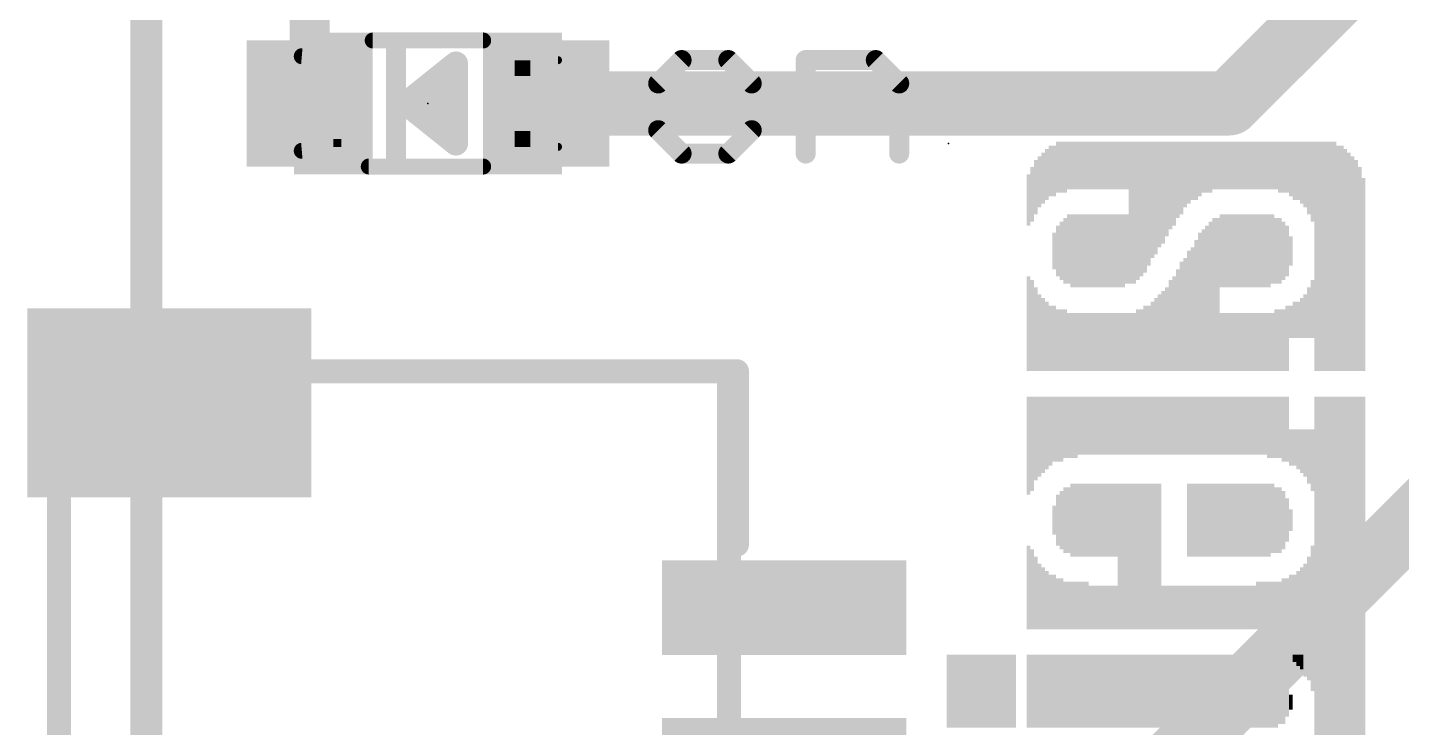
# Model space of a CAD drawing. Extents: x -8.6 to 41.9, y -5.2 to 49.8.
# Drawn here: x 0.25 to 8.97, y 19.15 to 23.6 of the extents above; entities that cross this region are included whole.
import ezdxf

# ---------------------------------------------------------------- set-up
doc = ezdxf.new("R2010")
doc.units = 0
for name, color, linetype in [('1', 12, 'CONTINUOUS'), ('21', 40, 'CONTINUOUS'), ('22', 6, 'CONTINUOUS'), ('23', 40, 'CONTINUOUS'), ('51', 253, 'CONTINUOUS')]:
    doc.layers.add(name, color=color, linetype=linetype)

# ---------------------------------------------------------------- blocks, each defined once
blk = doc.blocks.new('RECT')
blk.add_solid([(-0.5, -0.5), (0.5, -0.5), (-0.5, 0.5), (0.5, 0.5)])

msp = doc.modelspace()

# ---------------------------------------------------------------- linework, layer by layer
at = {"layer": '1'}
for points, const_width in [([(7.874, 23.114), (10.094, 25.334)], 0.4064), ([(2.044, 24.284), (2.044, 23.114)], 0.254), ([(3.544, 23.114), (7.874, 23.114)], 0.4064), ([(7.485, 18.915), (9.652, 21.082)], 0.4064)]:
    msp.add_lwpolyline(points, dxfattribs=dict(at, const_width=const_width))
for points, const_width in [([(3.544, 23.2156, 1), (3.544, 23.0124)], 0.2032), ([(7.8022, 23.1858, 1), (7.9458, 23.0422)], 0.2032), ([(7.874, 23.0124, 1), (7.874, 23.2156)], 0.2032), ([(1.9805, 23.114, 1), (2.1075, 23.114)], 0.127)]:
    msp.add_lwpolyline(points, format="xyb", dxfattribs=dict(at, const_width=const_width))
at = {"layer": '21'}
for points, const_width in [([(2.9956, 23.3382, 1), (2.948, 23.3978)], 0.0762), ([(4.4028, 23.4214, 1), (4.4028, 23.3579)], 0.0635), ([(4.4252, 23.3672, 1), (4.3803, 23.4121)], 0.0635), ([(4.7218, 23.4121, 1), (4.6769, 23.3672)], 0.0635), ([(4.6994, 23.3579, 1), (4.6994, 23.4214)], 0.0635), ([(5.2218, 23.3897, 1), (5.1583, 23.3897)], 0.0635), ([(5.19, 23.4214, 1), (5.19, 23.3579)], 0.0635), ([(5.6573, 23.4121, 1), (5.6124, 23.3672)], 0.0635), ([(5.6349, 23.3579, 1), (5.6349, 23.4214)], 0.0635), ([(2.9083, 23.3553, 1), (2.9083, 23.2791)], 0.0762), ([(3.0099, 23.368, 1), (2.9337, 23.368)], 0.0762), ([(2.9718, 23.2791, 1), (2.9718, 23.3553)], 0.0762), ([(4.232, 23.2638, 1), (4.277, 23.2189)], 0.0635), ([(4.2862, 23.2414, 1), (4.2228, 23.2414)], 0.0635), ([(4.8794, 23.2414, 1), (4.8159, 23.2414)], 0.0635), ([(4.8252, 23.2189, 1), (4.8701, 23.2638)], 0.0635), ([(5.8149, 23.2414, 1), (5.7514, 23.2414)], 0.0635), ([(5.7607, 23.2189, 1), (5.8056, 23.2638)], 0.0635), ([(2.6781, 23.1438, 1), (2.6305, 23.0842)], 0.0762), ([(2.7178, 23.2029, 1), (2.7178, 23.1267)], 0.0762), ([(2.9718, 23.1267, 1), (2.9718, 23.2029)], 0.0762), ([(2.6305, 23.1438, 1), (2.6781, 23.0842)], 0.0762), ([(2.7813, 23.0505, 1), (2.7813, 22.9743)], 0.0762), ([(2.9718, 22.9743, 1), (2.9718, 23.0505)], 0.0762), ([(2.948, 22.8302, 1), (2.9956, 22.8898)], 0.0762), ([(4.277, 22.9672, 1), (4.232, 22.9223)], 0.0635), ([(4.2228, 22.9448, 1), (4.2862, 22.9448)], 0.0635), ([(4.8159, 22.9448, 1), (4.8794, 22.9448)], 0.0635), ([(4.8701, 22.9223, 1), (4.8252, 22.9672)], 0.0635), ([(2.9337, 22.86, 1), (3.0099, 22.86)], 0.0762), ([(4.4028, 22.8283, 1), (4.4028, 22.7648)], 0.0635), ([(4.3803, 22.774, 1), (4.4252, 22.819)], 0.0635), ([(4.6769, 22.819, 1), (4.7218, 22.774)], 0.0635), ([(4.6994, 22.7648, 1), (4.6994, 22.8283)], 0.0635), ([(5.1583, 22.7965, 1), (5.2218, 22.7965)], 0.0635), ([(5.7514, 22.7965, 1), (5.8149, 22.7965)], 0.0635), ([(2.154, 21.4531, 1), (2.154, 21.3769)], 0.0762), ([(4.7921, 21.415, 1), (4.7159, 21.415)], 0.0762), ([(4.754, 21.3769, 1), (4.754, 21.4531)], 0.0762), ([(0.4921, 20.515, 1), (0.4159, 20.515)], 0.0762), ([(4.7159, 20.315, 1), (4.7921, 20.315)], 0.0762)]:
    msp.add_lwpolyline(points, format="xyb", dxfattribs=dict(at, const_width=const_width))
for points, const_width in [([(4.4028, 23.3897), (4.2545, 23.2414)], 0.127), ([(4.6994, 23.3897), (4.4028, 23.3897)], 0.127), ([(4.8477, 23.2414), (4.6994, 23.3897)], 0.127), ([(5.19, 22.7965), (5.19, 23.3897)], 0.127), ([(5.19, 23.3897), (5.6349, 23.3897)], 0.127), ([(5.6349, 23.3897), (5.7832, 23.2414)], 0.127), ([(2.9718, 23.368), (2.6543, 23.114)], 0.1524), ([(2.9083, 23.3172), (2.9718, 23.3172)], 0.1524), ([(2.9718, 22.86), (2.9718, 23.368)], 0.1524), ([(4.2545, 23.2414), (4.2545, 22.9448)], 0.127), ([(4.8477, 22.9448), (4.8477, 23.2414)], 0.127), ([(5.7832, 23.2414), (5.7832, 22.7965)], 0.127), ([(2.6543, 23.114), (2.9718, 22.86)], 0.1524), ([(2.7178, 23.1648), (2.9718, 23.1648)], 0.1524), ([(2.7813, 23.0124), (2.9718, 23.0124)], 0.1524), ([(4.2545, 22.9448), (4.4028, 22.7965)], 0.127), ([(4.6994, 22.7965), (4.8477, 22.9448)], 0.127), ([(4.4028, 22.7965), (4.6994, 22.7965)], 0.127), ([(2.154, 21.415), (4.754, 21.415)], 0.1524), ([(4.754, 21.415), (4.754, 20.315)], 0.1524), ([(0.454, 20.515), (0.454, 16.315)], 0.1524)]:
    msp.add_lwpolyline(points, dxfattribs=dict(at, const_width=const_width))
at = {"layer": '22', "const_width": 0.2032}
msp.add_lwpolyline([(1.007, 36.919), (1.007, 0.419)], dxfattribs=at)
at = {"layer": '23'}
for p in [(2.794, 23.114), (6.096, 22.86)]:
    msp.add_point(p, dxfattribs=at)
at = {"layer": '51'}
for points, const_width in [([(2.444, 23.514), (3.144, 23.514)], 0.1016), ([(2.419, 22.714), (3.144, 22.714)], 0.1016), ([(0.454, 21.415), (4.704, 21.415)], 0.1524), ([(0.454, 15.315), (0.454, 21.415)], 0.1524), ([(4.704, 21.415), (4.704, 15.315)], 0.1524)]:
    msp.add_lwpolyline(points, dxfattribs=dict(at, const_width=const_width))
for points, const_width in [([(2.444, 23.5394, 1), (2.444, 23.4886)], 0.0508), ([(3.144, 23.4886, 1), (3.144, 23.5394)], 0.0508), ([(1.994, 22.814, 0.9168), (1.994, 23.414)], 0.1016), ([(1.9962, 23.4393, 1), (1.9918, 23.3887)], 0.0508), ([(3.619, 23.389, 1), (3.619, 22.839)], 0.0508), ([(3.619, 23.3763, 1), (3.619, 23.4017)], 0.0254), ([(1.9918, 22.8393, 1), (1.9962, 22.7887)], 0.0508), ([(2.169, 22.689, 1), (2.169, 22.839, 1), (2.169, 22.689)], 0.0508), ([(3.619, 22.8263, 1), (3.619, 22.8517)], 0.0254), ([(2.419, 22.7394, 1), (2.419, 22.6886)], 0.0508), ([(3.144, 22.6886, 1), (3.144, 22.7394)], 0.0508), ([(0.454, 21.4531, 1), (0.454, 21.3769)], 0.0762), ([(0.4921, 21.415, 1), (0.4159, 21.415)], 0.0762), ([(4.7421, 21.415, 1), (4.6659, 21.415)], 0.0762), ([(4.704, 21.3769, 1), (4.704, 21.4531)], 0.0762)]:
    msp.add_lwpolyline(points, format="xyb", dxfattribs=dict(at, const_width=const_width))

# ---------------------------------------------------------------- block references
at = {"layer": '1', "xscale": 0.8, "yscale": 0.8, "rotation": 90}
for p in [(2.044, 23.114), (3.544, 23.114)]:
    msp.add_blockref('RECT', p, dxfattribs=at)
at = {"layer": '1'}
for p, xscale, yscale in [((1.154, 21.215), 1.8, 1.2), ((5.054, 19.915), 1.55, 0.6), ((5.054, 18.915), 1.55, 0.6)]:
    msp.add_blockref('RECT', p, dxfattribs=dict(at, xscale=xscale, yscale=yscale))
at = {"layer": '21'}
for p, xscale, yscale, rotation in [((2.5908, 23.114), 0.762, 0.127, 90), ((6.7426, 22.686), 0.3226, 0.0231, 270), ((6.7657, 22.686), 0.3226, 0.0231, 270), ((6.7888, 22.7101), 0.3251, 0.0231, 270), ((6.8119, 22.7101), 0.3251, 0.0231, 270), ((6.835, 22.7101), 0.3251, 0.0231, 270), ((6.858, 22.7216), 0.3023, 0.0229, 270), ((6.881, 22.7216), 0.3023, 0.0231, 270), ((6.9041, 22.7216), 0.3023, 0.0231, 270), ((6.9272, 22.7216), 0.3023, 0.0231, 270), ((6.9503, 22.7216), 0.3023, 0.0231, 270), ((6.9734, 22.7216), 0.3023, 0.0231, 270), ((6.9966, 22.7216), 0.3023, 0.0231, 270), ((7.0197, 22.7216), 0.3023, 0.0231, 270), ((7.0428, 22.7216), 0.3023, 0.0231, 270), ((7.0659, 22.7216), 0.3023, 0.0231, 270), ((7.089, 22.7216), 0.3023, 0.0231, 270), ((7.112, 22.7216), 0.3023, 0.0229, 270), ((7.135, 22.7216), 0.3023, 0.0231, 270), ((7.1581, 22.7216), 0.3023, 0.0231, 270), ((7.1812, 22.7216), 0.3023, 0.0231, 270), ((7.2043, 22.7216), 0.3023, 0.0231, 270), ((7.2274, 22.7216), 0.3023, 0.0231, 270), ((7.2506, 22.4219), 0.9017, 0.0231, 270), ((7.2737, 22.4219), 0.9017, 0.0231, 270), ((7.2968, 22.4333), 0.8788, 0.0231, 270), ((7.3199, 22.4447), 0.856, 0.0231, 270), ((7.343, 22.4561), 0.8331, 0.0231, 270), ((7.366, 22.479), 0.7874, 0.0229, 270), ((7.389, 22.5031), 0.7391, 0.0231, 270), ((7.4121, 22.5146), 0.7163, 0.0231, 270), ((7.4352, 22.5374), 0.6706, 0.0231, 270), ((7.4583, 22.5489), 0.6477, 0.0231, 270), ((7.4814, 22.5717), 0.602, 0.0231, 270), ((7.5046, 22.5946), 0.5563, 0.0231, 270), ((7.5277, 22.606), 0.5334, 0.0231, 270), ((7.5508, 22.6301), 0.4851, 0.0231, 270), ((7.5739, 22.6416), 0.4623, 0.0231, 270), ((7.597, 22.6644), 0.4166, 0.0231, 270), ((7.62, 22.6759), 0.3937, 0.0229, 270), ((7.643, 22.6873), 0.3708, 0.0231, 270), ((7.6661, 22.6873), 0.3708, 0.0231, 270), ((7.6892, 22.6987), 0.348, 0.0231, 270), ((7.7123, 22.7101), 0.3251, 0.0231, 270), ((7.7354, 22.7101), 0.3251, 0.0231, 270), ((7.7586, 22.7101), 0.3251, 0.0231, 270), ((7.7817, 22.7216), 0.3023, 0.0231, 270), ((7.8048, 22.7216), 0.3023, 0.0231, 270), ((7.8279, 22.7216), 0.3023, 0.0231, 270), ((7.851, 22.7216), 0.3023, 0.0231, 270), ((7.874, 22.7216), 0.3023, 0.0229, 270), ((7.897, 22.7216), 0.3023, 0.0231, 270), ((7.9201, 22.7216), 0.3023, 0.0231, 270), ((7.9432, 22.7216), 0.3023, 0.0231, 270), ((7.9663, 22.7216), 0.3023, 0.0231, 270), ((7.9894, 22.7216), 0.3023, 0.0231, 270), ((8.0126, 22.7216), 0.3023, 0.0231, 270), ((8.0357, 22.7216), 0.3023, 0.0231, 270), ((8.0588, 22.7216), 0.3023, 0.0231, 270), ((8.0819, 22.7216), 0.3023, 0.0231, 270), ((8.105, 22.7216), 0.3023, 0.0231, 270), ((8.128, 22.7216), 0.3023, 0.0229, 270), ((8.151, 22.7216), 0.3023, 0.0231, 270), ((8.1741, 22.7216), 0.3023, 0.0231, 270), ((8.1972, 22.7101), 0.3251, 0.0231, 270), ((8.2203, 22.7101), 0.3251, 0.0231, 270), ((8.2434, 22.7101), 0.3251, 0.0231, 270), ((8.2666, 22.6987), 0.348, 0.0231, 270), ((8.2897, 22.6873), 0.3708, 0.0231, 270), ((8.3128, 22.6873), 0.3708, 0.0231, 270), ((8.3359, 22.6759), 0.3937, 0.0231, 270), ((8.359, 22.6644), 0.4166, 0.0231, 270), ((8.382, 22.6416), 0.4623, 0.0229, 270), ((8.405, 22.6187), 0.508, 0.0231, 270), ((8.4281, 22.145), 1.4554, 0.0231, 270), ((8.4512, 22.145), 1.4554, 0.0231, 270), ((8.4743, 22.145), 1.4554, 0.0231, 270), ((8.4974, 22.145), 1.4554, 0.0231, 270), ((8.5206, 22.145), 1.4554, 0.0231, 270), ((8.5437, 22.145), 1.4554, 0.0231, 270), ((8.5668, 22.1323), 1.43, 0.0231, 270), ((8.5899, 22.1323), 1.43, 0.0231, 270), ((6.6501, 22.5831), 0.3454, 0.0231, 270), ((6.6732, 22.6174), 0.3226, 0.0231, 270), ((6.6963, 22.6403), 0.3226, 0.0231, 270), ((6.7194, 22.6632), 0.3226, 0.0231, 270), ((8.613, 22.1209), 1.4072, 0.0231, 270), ((8.636, 22.1094), 1.3843, 0.0229, 270), ((8.659, 22.098), 1.3614, 0.0231, 270), ((8.6821, 22.0866), 1.3386, 0.0231, 270), ((6.604, 22.5019), 0.3251, 0.0229, 270), ((6.627, 22.5374), 0.3454, 0.0231, 270), ((8.7052, 22.0637), 1.2929, 0.0231, 270), ((8.7283, 22.0294), 1.2243, 0.0231, 270), ((6.858, 22.1907), 0.4394, 0.0229, 270), ((6.881, 22.1793), 0.4623, 0.0231, 270), ((6.9041, 22.1793), 0.4623, 0.0231, 270), ((6.9272, 22.1793), 0.4623, 0.0231, 270), ((6.9503, 22.1793), 0.4623, 0.0231, 270), ((6.9734, 22.1793), 0.4623, 0.0231, 270), ((6.9966, 22.1793), 0.4623, 0.0231, 270), ((7.0197, 22.1793), 0.4623, 0.0231, 270), ((7.0428, 22.1793), 0.4623, 0.0231, 270), ((7.0659, 22.1793), 0.4623, 0.0231, 270), ((7.089, 22.1793), 0.4623, 0.0231, 270), ((7.112, 22.1793), 0.4623, 0.0229, 270), ((7.135, 22.1793), 0.4623, 0.0231, 270), ((7.1581, 22.1793), 0.4623, 0.0231, 270), ((7.1812, 22.1793), 0.4623, 0.0231, 270), ((7.2043, 22.1793), 0.4623, 0.0231, 270), ((7.2274, 22.1907), 0.4394, 0.0231, 270), ((7.8279, 22.1793), 0.4623, 0.0231, 270), ((7.851, 22.1793), 0.4623, 0.0231, 270), ((7.874, 22.1793), 0.4623, 0.0229, 270), ((7.897, 22.1793), 0.4623, 0.0231, 270), ((7.9201, 22.1793), 0.4623, 0.0231, 270), ((7.9432, 22.1793), 0.4623, 0.0231, 270), ((7.9663, 22.1793), 0.4623, 0.0231, 270), ((7.9894, 22.1793), 0.4623, 0.0231, 270), ((8.0126, 22.1793), 0.4623, 0.0231, 270), ((8.0357, 22.1793), 0.4623, 0.0231, 270), ((8.0588, 22.1793), 0.4623, 0.0231, 270), ((8.0819, 22.1793), 0.4623, 0.0231, 270), ((8.105, 22.1793), 0.4623, 0.0231, 270), ((8.128, 22.1793), 0.4623, 0.0229, 270), ((8.151, 22.1907), 0.4394, 0.0231, 270), ((6.7888, 22.178), 0.3226, 0.0231, 270), ((6.8119, 22.1793), 0.3708, 0.0231, 270), ((6.835, 22.1793), 0.4166, 0.0231, 270), ((7.7123, 21.8669), 0.8992, 0.0231, 270), ((7.7354, 21.8783), 0.922, 0.0231, 270), ((7.7586, 21.891), 0.9474, 0.0231, 270), ((7.7817, 21.9024), 0.9703, 0.0231, 270), ((7.8048, 21.9024), 0.9703, 0.0231, 270), ((8.1741, 22.1793), 0.4166, 0.0231, 270), ((8.1972, 22.1793), 0.4166, 0.0231, 270), ((8.2203, 22.1793), 0.3708, 0.0231, 270), ((8.2434, 22.178), 0.3226, 0.0231, 270), ((6.7657, 22.178), 0.2311, 0.0231, 270), ((7.6661, 21.8326), 0.8306, 0.0231, 270), ((7.6892, 21.8554), 0.8763, 0.0231, 270), ((8.2666, 22.178), 0.1854, 0.0231, 270), ((7.62, 21.7983), 0.762, 0.0229, 270), ((7.643, 21.8097), 0.7849, 0.0231, 270), ((7.5508, 21.7399), 0.6452, 0.0231, 270), ((7.5739, 21.764), 0.6934, 0.0231, 270), ((7.597, 21.7754), 0.7163, 0.0231, 270), ((6.604, 21.717), 0.5994, 0.0229, 270), ((6.627, 21.7056), 0.5766, 0.0231, 270), ((7.5046, 21.7056), 0.5766, 0.0231, 270), ((7.5277, 21.717), 0.5994, 0.0231, 270), ((8.405, 21.8097), 0.3683, 0.0231, 270), ((6.6501, 21.6827), 0.5309, 0.0231, 270), ((6.6732, 21.6599), 0.4851, 0.0231, 270), ((6.6963, 21.6484), 0.4623, 0.0231, 270), ((7.4121, 21.6484), 0.4623, 0.0231, 270), ((7.4352, 21.6599), 0.4851, 0.0231, 270), ((7.4583, 21.6713), 0.508, 0.0231, 270), ((7.4814, 21.6827), 0.5309, 0.0231, 270), ((8.3359, 21.7526), 0.254, 0.0231, 270), ((8.359, 21.764), 0.2769, 0.0231, 270), ((8.382, 21.7869), 0.3226, 0.0229, 270), ((6.7194, 21.637), 0.4394, 0.0231, 270), ((6.7426, 21.6243), 0.414, 0.0231, 270), ((6.7657, 21.6243), 0.414, 0.0231, 270), ((6.7888, 21.6129), 0.3912, 0.0231, 270), ((6.8119, 21.6129), 0.3912, 0.0231, 270), ((6.835, 21.6129), 0.3912, 0.0231, 270), ((7.2968, 21.6129), 0.3912, 0.0231, 270), ((7.3199, 21.6129), 0.3912, 0.0231, 270), ((7.343, 21.6243), 0.414, 0.0231, 270), ((7.366, 21.6243), 0.414, 0.0229, 270), ((7.389, 21.637), 0.4394, 0.0231, 270), ((8.1741, 21.6129), 0.3912, 0.0231, 270), ((8.1972, 21.6129), 0.3912, 0.0231, 270), ((8.2203, 21.6129), 0.3912, 0.0231, 270), ((8.2434, 21.6243), 0.414, 0.0231, 270), ((8.2666, 21.7284), 0.2057, 0.0231, 270), ((8.2897, 21.7411), 0.2311, 0.0231, 270), ((8.3128, 21.7411), 0.2311, 0.0231, 270), ((6.858, 21.6014), 0.3683, 0.0229, 270), ((6.881, 21.6014), 0.3683, 0.0231, 270), ((6.9041, 21.6014), 0.3683, 0.0231, 270), ((6.9272, 21.6014), 0.3683, 0.0231, 270), ((6.9503, 21.6014), 0.3683, 0.0231, 270), ((6.9734, 21.6014), 0.3683, 0.0231, 270), ((6.9966, 21.6014), 0.3683, 0.0231, 270), ((7.0197, 21.6014), 0.3683, 0.0231, 270), ((7.0428, 21.6014), 0.3683, 0.0231, 270), ((7.0659, 21.6014), 0.3683, 0.0231, 270), ((7.089, 21.6014), 0.3683, 0.0231, 270), ((7.112, 21.6014), 0.3683, 0.0229, 270), ((7.135, 21.6014), 0.3683, 0.0231, 270), ((7.1581, 21.6014), 0.3683, 0.0231, 270), ((7.1812, 21.6014), 0.3683, 0.0231, 270), ((7.2043, 21.6014), 0.3683, 0.0231, 270), ((7.2274, 21.6014), 0.3683, 0.0231, 270), ((7.2506, 21.6014), 0.3683, 0.0231, 270), ((7.2737, 21.6014), 0.3683, 0.0231, 270), ((7.8279, 21.6014), 0.3683, 0.0231, 270), ((7.851, 21.6014), 0.3683, 0.0231, 270), ((7.874, 21.6014), 0.3683, 0.0229, 270), ((7.897, 21.6014), 0.3683, 0.0231, 270), ((7.9201, 21.6014), 0.3683, 0.0231, 270), ((7.9432, 21.6014), 0.3683, 0.0231, 270), ((7.9663, 21.6014), 0.3683, 0.0231, 270), ((7.9894, 21.6014), 0.3683, 0.0231, 270), ((8.0126, 21.6014), 0.3683, 0.0231, 270), ((8.0357, 21.6014), 0.3683, 0.0231, 270), ((8.0588, 21.6014), 0.3683, 0.0231, 270), ((8.0819, 21.6014), 0.3683, 0.0231, 270), ((8.105, 21.6014), 0.3683, 0.0231, 270), ((8.128, 21.6014), 0.3683, 0.0229, 270), ((8.151, 21.6014), 0.3683, 0.0231, 270), ((6.604, 20.9436), 0.6223, 0.0229, 270), ((6.627, 20.955), 0.5994, 0.0231, 270), ((6.6501, 20.9893), 0.5309, 0.0231, 270), ((6.6732, 21.0007), 0.508, 0.0231, 270), ((6.6963, 21.0122), 0.4851, 0.0231, 270), ((6.7194, 21.0236), 0.4623, 0.0231, 270), ((6.7426, 21.035), 0.4394, 0.0231, 270), ((6.7657, 21.0477), 0.414, 0.0231, 270), ((6.7888, 21.0477), 0.414, 0.0231, 270), ((6.8119, 21.0477), 0.414, 0.0231, 270), ((6.835, 21.0591), 0.3912, 0.0231, 270), ((6.858, 21.0591), 0.3912, 0.0229, 270), ((6.881, 21.0591), 0.3912, 0.0231, 270), ((6.9041, 21.0591), 0.3912, 0.0231, 270), ((6.9272, 21.0706), 0.3683, 0.0231, 270), ((6.9503, 21.0706), 0.3683, 0.0231, 270), ((6.9734, 21.0706), 0.3683, 0.0231, 270), ((6.9966, 21.0706), 0.3683, 0.0231, 270), ((7.0197, 21.0706), 0.3683, 0.0231, 270), ((7.0428, 21.0706), 0.3683, 0.0231, 270), ((7.0659, 21.0706), 0.3683, 0.0231, 270), ((7.089, 21.0706), 0.3683, 0.0231, 270), ((7.112, 21.0706), 0.3683, 0.0229, 270), ((7.135, 21.0706), 0.3683, 0.0231, 270), ((7.1581, 21.0706), 0.3683, 0.0231, 270), ((7.1812, 21.0706), 0.3683, 0.0231, 270), ((7.2043, 21.0706), 0.3683, 0.0231, 270), ((7.2274, 21.0706), 0.3683, 0.0231, 270), ((7.2506, 21.0706), 0.3683, 0.0231, 270), ((7.2737, 21.0706), 0.3683, 0.0231, 270), ((7.2968, 21.0706), 0.3683, 0.0231, 270), ((7.3199, 21.0706), 0.3683, 0.0231, 270), ((7.343, 21.0706), 0.3683, 0.0231, 270), ((7.366, 21.0706), 0.3683, 0.0229, 270), ((7.389, 21.0706), 0.3683, 0.0231, 270), ((7.4121, 21.0706), 0.3683, 0.0231, 270), ((7.4352, 21.0706), 0.3683, 0.0231, 270), ((7.4583, 21.0706), 0.3683, 0.0231, 270), ((7.4814, 21.0706), 0.3683, 0.0231, 270), ((7.5046, 21.0706), 0.3683, 0.0231, 270), ((7.5277, 21.0706), 0.3683, 0.0231, 270), ((7.5508, 21.0706), 0.3683, 0.0231, 270), ((7.5739, 21.0706), 0.3683, 0.0231, 270), ((7.597, 21.0706), 0.3683, 0.0231, 270), ((7.62, 21.0706), 0.3683, 0.0229, 270), ((7.643, 21.0706), 0.3683, 0.0231, 270), ((7.6661, 21.0706), 0.3683, 0.0231, 270), ((7.6892, 21.0706), 0.3683, 0.0231, 270), ((7.7123, 21.0706), 0.3683, 0.0231, 270), ((7.7354, 21.0706), 0.3683, 0.0231, 270), ((7.7586, 21.0706), 0.3683, 0.0231, 270), ((7.7817, 21.0706), 0.3683, 0.0231, 270), ((7.8048, 21.0706), 0.3683, 0.0231, 270), ((7.8279, 21.0706), 0.3683, 0.0231, 270), ((7.851, 21.0706), 0.3683, 0.0231, 270), ((7.874, 21.0706), 0.3683, 0.0229, 270), ((7.897, 21.0706), 0.3683, 0.0231, 270), ((7.9201, 21.0706), 0.3683, 0.0231, 270), ((7.9432, 21.0706), 0.3683, 0.0231, 270), ((7.9663, 21.0706), 0.3683, 0.0231, 270), ((7.9894, 21.0706), 0.3683, 0.0231, 270), ((8.0126, 21.0706), 0.3683, 0.0231, 270), ((8.0357, 21.0706), 0.3683, 0.0231, 270), ((8.0588, 21.0706), 0.3683, 0.0231, 270), ((8.0819, 21.0706), 0.3683, 0.0231, 270), ((8.105, 21.0706), 0.3683, 0.0231, 270), ((8.128, 21.0591), 0.3912, 0.0229, 270), ((8.151, 21.0591), 0.3912, 0.0231, 270), ((8.1741, 21.0591), 0.3912, 0.0231, 270), ((8.1972, 21.0591), 0.3912, 0.0231, 270), ((8.2203, 21.0477), 0.414, 0.0231, 270), ((8.2434, 21.0477), 0.414, 0.0231, 270), ((8.4281, 18.495), 5.5194, 0.0231, 270), ((8.4512, 18.495), 5.5194, 0.0231, 270), ((8.4743, 18.495), 5.5194, 0.0231, 270), ((8.4974, 18.495), 5.5194, 0.0231, 270), ((8.5206, 18.495), 5.5194, 0.0231, 270), ((8.5437, 18.5077), 5.494, 0.0231, 270), ((8.5668, 18.5077), 5.494, 0.0231, 270), ((8.5899, 18.5191), 5.4712, 0.0231, 270), ((8.613, 18.5191), 5.4712, 0.0231, 270), ((8.636, 18.5306), 5.4483, 0.0229, 270), ((8.659, 18.542), 5.4254, 0.0231, 270), ((8.6821, 18.5534), 5.4026, 0.0231, 270), ((8.7052, 18.5763), 5.3569, 0.0231, 270), ((8.7283, 18.6106), 5.2883, 0.0231, 270), ((8.2666, 20.9309), 0.2311, 0.0231, 270), ((8.2897, 20.9309), 0.2311, 0.0231, 270), ((8.3128, 20.9194), 0.254, 0.0231, 270), ((8.3359, 20.908), 0.2769, 0.0231, 270), ((8.359, 20.8966), 0.2997, 0.0231, 270), ((8.382, 20.8737), 0.3454, 0.0229, 270), ((8.405, 20.8509), 0.3912, 0.0231, 270), ((6.835, 20.4699), 0.4166, 0.0231, 270), ((6.858, 20.4699), 0.4166, 0.0229, 270), ((6.881, 20.4699), 0.4623, 0.0231, 270), ((6.9041, 20.4699), 0.4623, 0.0231, 270), ((6.9272, 20.4699), 0.4623, 0.0231, 270), ((6.9503, 20.4699), 0.4623, 0.0231, 270), ((6.9734, 20.4699), 0.4623, 0.0231, 270), ((6.9966, 20.4699), 0.4623, 0.0231, 270), ((7.0197, 20.4699), 0.4623, 0.0231, 270), ((7.0428, 20.4699), 0.4623, 0.0231, 270), ((7.0659, 20.4699), 0.4623, 0.0231, 270), ((7.089, 20.4699), 0.4623, 0.0231, 270), ((7.112, 20.4699), 0.4623, 0.0229, 270), ((7.135, 20.4699), 0.4623, 0.0231, 270), ((7.1581, 20.4699), 0.4623, 0.0231, 270), ((7.1812, 20.2387), 0.9246, 0.0231, 270), ((7.2043, 20.2387), 0.9246, 0.0231, 270), ((7.2274, 20.2387), 0.9246, 0.0231, 270), ((7.2506, 20.2387), 0.9246, 0.0231, 270), ((7.2737, 20.2387), 0.9246, 0.0231, 270), ((7.2968, 20.2387), 0.9246, 0.0231, 270), ((7.3199, 20.2387), 0.9246, 0.0231, 270), ((7.343, 20.2387), 0.9246, 0.0231, 270), ((7.366, 20.2387), 0.9246, 0.0229, 270), ((7.389, 20.2387), 0.9246, 0.0231, 270), ((7.4121, 20.2387), 0.9246, 0.0231, 270), ((7.4352, 20.2387), 0.9246, 0.0231, 270), ((7.62, 20.4699), 0.4623, 0.0229, 270), ((7.643, 20.4699), 0.4623, 0.0231, 270), ((7.6661, 20.4699), 0.4623, 0.0231, 270), ((7.6892, 20.4699), 0.4623, 0.0231, 270), ((7.7123, 20.4699), 0.4623, 0.0231, 270), ((7.7354, 20.4699), 0.4623, 0.0231, 270), ((7.7586, 20.4699), 0.4623, 0.0231, 270), ((7.7817, 20.4699), 0.4623, 0.0231, 270), ((7.8048, 20.4699), 0.4623, 0.0231, 270), ((7.8279, 20.4699), 0.4623, 0.0231, 270), ((7.851, 20.4699), 0.4623, 0.0231, 270), ((7.874, 20.4699), 0.4623, 0.0229, 270), ((7.897, 20.4699), 0.4623, 0.0231, 270), ((7.9201, 20.4699), 0.4623, 0.0231, 270), ((7.9432, 20.4699), 0.4623, 0.0231, 270), ((7.9663, 20.4699), 0.4623, 0.0231, 270), ((7.9894, 20.4699), 0.4623, 0.0231, 270), ((8.0126, 20.4699), 0.4623, 0.0231, 270), ((8.0357, 20.4699), 0.4623, 0.0231, 270), ((8.0588, 20.4699), 0.4623, 0.0231, 270), ((8.0819, 20.4699), 0.4623, 0.0231, 270), ((8.105, 20.4699), 0.4623, 0.0231, 270), ((8.128, 20.4699), 0.4623, 0.0229, 270), ((8.151, 20.4813), 0.4394, 0.0231, 270), ((8.1741, 20.4699), 0.4166, 0.0231, 270), ((8.1972, 20.4699), 0.4166, 0.0231, 270), ((6.7888, 20.4699), 0.3251, 0.0231, 270), ((6.8119, 20.4699), 0.3708, 0.0231, 270), ((8.2203, 20.4699), 0.3708, 0.0231, 270), ((8.2434, 20.4711), 0.2769, 0.0231, 270), ((6.7657, 20.4699), 0.1829, 0.0231, 270), ((8.2666, 20.4699), 0.1372, 0.0231, 270), ((6.604, 20.0419), 0.5309, 0.0229, 270), ((8.405, 20.0419), 0.5309, 0.0231, 270), ((6.627, 20.0304), 0.508, 0.0231, 270), ((6.6501, 20.0076), 0.4623, 0.0231, 270), ((8.382, 20.0076), 0.4623, 0.0229, 270), ((6.6732, 19.9847), 0.4166, 0.0231, 270), ((6.6963, 19.9733), 0.3937, 0.0231, 270), ((6.7194, 19.9619), 0.3708, 0.0231, 270), ((8.3128, 19.9619), 0.3708, 0.0231, 270), ((8.3359, 19.9733), 0.3937, 0.0231, 270), ((8.359, 19.9847), 0.4166, 0.0231, 270), ((6.7426, 19.9504), 0.348, 0.0231, 270), ((6.7657, 19.9504), 0.348, 0.0231, 270), ((6.7888, 19.939), 0.3251, 0.0231, 270), ((6.8119, 19.939), 0.3251, 0.0231, 270), ((6.835, 19.9276), 0.3023, 0.0231, 270), ((6.858, 19.9276), 0.3023, 0.0229, 270), ((6.881, 19.9276), 0.3023, 0.0231, 270), ((6.9041, 19.9276), 0.3023, 0.0231, 270), ((6.9272, 19.9276), 0.3023, 0.0231, 270), ((6.9503, 19.9276), 0.3023, 0.0231, 270), ((6.9734, 19.9276), 0.3023, 0.0231, 270), ((6.9966, 19.9149), 0.2769, 0.0231, 270), ((7.0197, 19.9149), 0.2769, 0.0231, 270), ((7.0428, 19.9149), 0.2769, 0.0231, 270), ((7.0659, 19.9149), 0.2769, 0.0231, 270), ((7.089, 19.9149), 0.2769, 0.0231, 270), ((7.112, 19.9149), 0.2769, 0.0229, 270), ((7.135, 19.9149), 0.2769, 0.0231, 270), ((7.1581, 19.9149), 0.2769, 0.0231, 270), ((7.4583, 19.9149), 0.2769, 0.0231, 270), ((7.4814, 19.9149), 0.2769, 0.0231, 270), ((7.5046, 19.9149), 0.2769, 0.0231, 270), ((7.5277, 19.9149), 0.2769, 0.0231, 270), ((7.5508, 19.9149), 0.2769, 0.0231, 270), ((7.5739, 19.9149), 0.2769, 0.0231, 270), ((7.597, 19.9149), 0.2769, 0.0231, 270), ((7.62, 19.9149), 0.2769, 0.0229, 270), ((7.643, 19.9149), 0.2769, 0.0231, 270), ((7.6661, 19.9149), 0.2769, 0.0231, 270), ((7.6892, 19.9149), 0.2769, 0.0231, 270), ((7.7123, 19.9149), 0.2769, 0.0231, 270), ((7.7354, 19.9149), 0.2769, 0.0231, 270), ((7.7586, 19.9149), 0.2769, 0.0231, 270), ((7.7817, 19.9149), 0.2769, 0.0231, 270), ((7.8048, 19.9149), 0.2769, 0.0231, 270), ((7.8279, 19.9149), 0.2769, 0.0231, 270), ((7.851, 19.9149), 0.2769, 0.0231, 270), ((7.874, 19.9149), 0.2769, 0.0229, 270), ((7.897, 19.9149), 0.2769, 0.0231, 270), ((7.9201, 19.9149), 0.2769, 0.0231, 270), ((7.9432, 19.9149), 0.2769, 0.0231, 270), ((7.9663, 19.9149), 0.2769, 0.0231, 270), ((7.9894, 19.9149), 0.2769, 0.0231, 270), ((8.0126, 19.9149), 0.2769, 0.0231, 270), ((8.0357, 19.9149), 0.2769, 0.0231, 270), ((8.0588, 19.9276), 0.3023, 0.0231, 270), ((8.0819, 19.9276), 0.3023, 0.0231, 270), ((8.105, 19.9276), 0.3023, 0.0231, 270), ((8.128, 19.9276), 0.3023, 0.0229, 270), ((8.151, 19.9276), 0.3023, 0.0231, 270), ((8.1741, 19.9276), 0.3023, 0.0231, 270), ((8.1972, 19.9276), 0.3023, 0.0231, 270), ((8.2203, 19.939), 0.3251, 0.0231, 270), ((8.2434, 19.939), 0.3251, 0.0231, 270), ((8.2666, 19.9504), 0.348, 0.0231, 270), ((8.2897, 19.9504), 0.348, 0.0231, 270), ((6.096, 19.3853), 0.4623, 0.0229, 270), ((6.119, 19.3853), 0.4623, 0.0231, 270), ((6.1421, 19.3853), 0.4623, 0.0231, 270), ((6.1652, 19.3853), 0.4623, 0.0231, 270), ((6.1883, 19.3853), 0.4623, 0.0231, 270), ((6.2114, 19.3853), 0.4623, 0.0231, 270), ((6.2346, 19.3853), 0.4623, 0.0231, 270), ((6.2577, 19.3853), 0.4623, 0.0231, 270), ((6.2808, 19.3853), 0.4623, 0.0231, 270), ((6.3039, 19.3853), 0.4623, 0.0231, 270), ((6.327, 19.3853), 0.4623, 0.0231, 270), ((6.35, 19.3853), 0.4623, 0.0229, 270), ((6.373, 19.3853), 0.4623, 0.0231, 270), ((6.3961, 19.3853), 0.4623, 0.0231, 270), ((6.4192, 19.3853), 0.4623, 0.0231, 270), ((6.4423, 19.3853), 0.4623, 0.0231, 270), ((6.4654, 19.3853), 0.4623, 0.0231, 270), ((6.4886, 19.3853), 0.4623, 0.0231, 270), ((6.5117, 19.3853), 0.4623, 0.0231, 270), ((6.604, 19.3853), 0.4623, 0.0229, 270), ((6.627, 19.3853), 0.4623, 0.0231, 270), ((6.6501, 19.3853), 0.4623, 0.0231, 270), ((6.6732, 19.3853), 0.4623, 0.0231, 270), ((6.6963, 19.3853), 0.4623, 0.0231, 270), ((6.7194, 19.3853), 0.4623, 0.0231, 270), ((6.7426, 19.3853), 0.4623, 0.0231, 270), ((6.7657, 19.3853), 0.4623, 0.0231, 270), ((6.7888, 19.3853), 0.4623, 0.0231, 270), ((6.8119, 19.3853), 0.4623, 0.0231, 270), ((6.835, 19.3853), 0.4623, 0.0231, 270), ((6.858, 19.3853), 0.4623, 0.0229, 270), ((6.881, 19.3853), 0.4623, 0.0231, 270), ((6.9041, 19.3853), 0.4623, 0.0231, 270), ((6.9272, 19.3853), 0.4623, 0.0231, 270), ((6.9503, 19.3853), 0.4623, 0.0231, 270), ((6.9734, 19.3853), 0.4623, 0.0231, 270), ((6.9966, 19.3853), 0.4623, 0.0231, 270), ((7.0197, 19.3853), 0.4623, 0.0231, 270), ((7.0428, 19.3853), 0.4623, 0.0231, 270), ((7.0659, 19.3853), 0.4623, 0.0231, 270), ((7.089, 19.3853), 0.4623, 0.0231, 270), ((7.112, 19.3853), 0.4623, 0.0229, 270), ((7.135, 19.3853), 0.4623, 0.0231, 270), ((7.1581, 19.3853), 0.4623, 0.0231, 270), ((7.1812, 19.3853), 0.4623, 0.0231, 270), ((7.2043, 19.3853), 0.4623, 0.0231, 270), ((7.2274, 19.3853), 0.4623, 0.0231, 270), ((7.2506, 19.3853), 0.4623, 0.0231, 270), ((7.2737, 19.3853), 0.4623, 0.0231, 270), ((7.2968, 19.3853), 0.4623, 0.0231, 270), ((7.3199, 19.3853), 0.4623, 0.0231, 270), ((7.343, 19.3853), 0.4623, 0.0231, 270), ((7.366, 19.3853), 0.4623, 0.0229, 270), ((7.389, 19.3853), 0.4623, 0.0231, 270), ((7.4121, 19.3853), 0.4623, 0.0231, 270), ((7.4352, 19.3853), 0.4623, 0.0231, 270), ((7.4583, 19.3853), 0.4623, 0.0231, 270), ((7.4814, 19.3853), 0.4623, 0.0231, 270), ((7.5046, 19.3853), 0.4623, 0.0231, 270), ((7.5277, 19.3853), 0.4623, 0.0231, 270), ((7.5508, 19.3853), 0.4623, 0.0231, 270), ((7.5739, 19.3853), 0.4623, 0.0231, 270), ((7.597, 19.3853), 0.4623, 0.0231, 270), ((7.62, 19.3853), 0.4623, 0.0229, 270), ((7.643, 19.3853), 0.4623, 0.0231, 270), ((7.6661, 19.3853), 0.4623, 0.0231, 270), ((7.6892, 19.3853), 0.4623, 0.0231, 270), ((7.7123, 19.3853), 0.4623, 0.0231, 270), ((7.7354, 19.3853), 0.4623, 0.0231, 270), ((7.7586, 19.3853), 0.4623, 0.0231, 270), ((7.7817, 19.3853), 0.4623, 0.0231, 270), ((7.8048, 19.3853), 0.4623, 0.0231, 270), ((7.8279, 19.3853), 0.4623, 0.0231, 270), ((7.851, 19.3853), 0.4623, 0.0231, 270), ((7.874, 19.3853), 0.4623, 0.0229, 270), ((7.897, 19.3853), 0.4623, 0.0231, 270), ((7.9201, 19.3853), 0.4623, 0.0231, 270), ((7.9432, 19.3853), 0.4623, 0.0231, 270), ((7.9663, 19.3853), 0.4623, 0.0231, 270), ((7.9894, 19.3853), 0.4623, 0.0231, 270), ((8.0126, 19.3853), 0.4623, 0.0231, 270), ((8.0357, 19.3853), 0.4623, 0.0231, 270), ((8.0588, 19.3853), 0.4623, 0.0231, 270), ((8.0819, 19.3853), 0.4623, 0.0231, 270), ((8.105, 19.3853), 0.4623, 0.0231, 270), ((8.128, 19.3853), 0.4623, 0.0229, 270), ((8.151, 19.3853), 0.4623, 0.0231, 270), ((8.2897, 19.5936), 0.0457, 0.0231, 270), ((8.3128, 19.5809), 0.0711, 0.0231, 270), ((8.3359, 19.5694), 0.094, 0.0231, 270), ((8.359, 19.5466), 0.1397, 0.0231, 270), ((8.382, 19.5351), 0.1626, 0.0229, 270), ((8.405, 19.5008), 0.2311, 0.0231, 270), ((8.1741, 19.3739), 0.4394, 0.0231, 270), ((8.1972, 19.3612), 0.3683, 0.0231, 270), ((8.2203, 19.3383), 0.3226, 0.0231, 270), ((8.2434, 19.3383), 0.2311, 0.0231, 270), ((8.2666, 19.3154), 0.094, 0.0231, 270)]:
    msp.add_blockref('RECT', p, dxfattribs=dict(at, xscale=xscale, yscale=yscale, rotation=rotation))
at = {"layer": '51', "rotation": 90}
for p, xscale, yscale in [((2.094, 23.464), 0.2, 0.3), ((2.3315, 23.114), 0.9, 0.225), ((3.394, 23.464), 0.2, 0.5), ((3.2565, 23.114), 0.55, 0.225), ((3.394, 23.339), 0.1, 0.1), ((3.394, 22.889), 0.1, 0.1), ((2.019, 22.764), 0.2, 0.15), ((2.219, 22.864), 0.05, 0.05), ((3.394, 22.764), 0.2, 0.5), ((2.2565, 22.689), 0.05, 0.375)]:
    msp.add_blockref('RECT', p, dxfattribs=dict(at, xscale=xscale, yscale=yscale))

doc.saveas('drawing.dxf')
